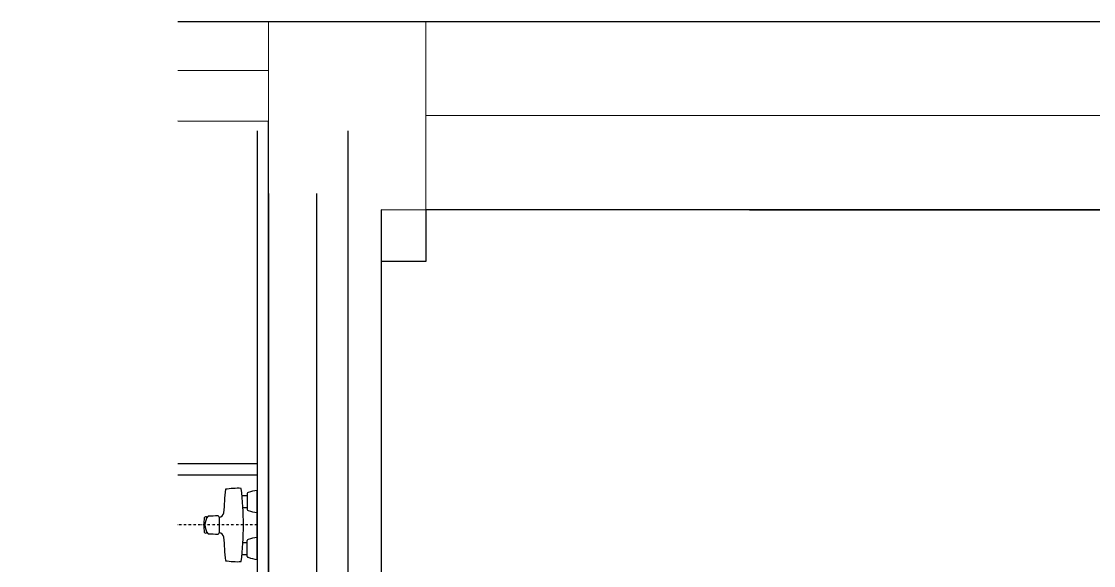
# Model space of a CAD drawing. Header units: millimetres. Extents: x 1227527 to 1253152, y -267428 to -255409.
# Drawn here: x 1236710 to 1239607, y -256879 to -255409 of the extents above; entities that cross this region are included whole.
import ezdxf

# ---------------------------------------------------------------- set-up
doc = ezdxf.new("R2010")
doc.units = ezdxf.units.MM
doc.linetypes.add('DASHDOT2', pattern=[12.7, 6.35, -3.175, 0, -3.175])
for name, color, linetype in [('Divar-komek', 7, 'Continuous'), ('Kafel', 7, 'Continuous'), ('OFFICE_BOUNDARY', 3, 'Continuous'), ('Santexnika', 7, 'Continuous'), ('Tavan', 7, 'Continuous')]:
    doc.layers.add(name, color=color, linetype=linetype)

msp = doc.modelspace()

# ---------------------------------------------------------------- linework, layer by layer
for p, q in [((1237132.4, -255409.2), (1249902.4, -255409.2)), ((1237377.4, -255679.1), (1237132.4, -255678.7)), ((1237377.4, -262209.3), (1237377.4, -255679.1))]:
    msp.add_line(p, q)
at = {"color": 5, "lineweight": 5}
msp.add_line((1237132.4, -255541.8), (1237377.4, -255541.8), dxfattribs=at)
at = {"color": 1, "lineweight": 30}
for p, q in [((1237682.4, -255917.8), (1237682.4, -260217.8)), ((1249502.4, -255927.8), (1237682.4, -255917.8))]:
    msp.add_line(p, q, dxfattribs=at)
at = {"lineweight": 5}
for points in [[(1237377.4, -255679.1), (1237377.4, -255409.2)], [(1237802.4, -255917.8), (1237802.4, -255409.2)]]:
    msp.add_lwpolyline(points, dxfattribs=at)
at = {"color": 5, "lineweight": 5}
msp.add_lwpolyline([(1237802.4, -255663.5), (1241002.4, -255663.5)], dxfattribs=at)
msp.add_lwpolyline([(1241002.4, -259077.8), (1241002.4, -257907.8), (1241512.4, -257907.8), (1241512.4, -256067.8), (1241002.4, -256067.8), (1241002.4, -255917.8), (1237802.4, -255917.8), (1237802.4, -256057.8), (1237682.4, -256057.8), (1237682.4, -260217.8), (1241002.4, -260217.8), (1241002.4, -260007.8)])
at = {"layer": 'Divar-komek'}
for p, q in [((1237377.4, -255874.3), (1237377.4, -262209.3)), ((1237507.4, -255874.3), (1237507.4, -262339.3))]:
    msp.add_line(p, q, dxfattribs=at)
at = {"layer": 'Kafel'}
for p, q in [((1237347.4, -255704.3), (1237347.4, -262184.3)), ((1237377.4, -255874.3), (1237377.4, -262184.3))]:
    msp.add_line(p, q, dxfattribs=at)
at = {"layer": 'OFFICE_BOUNDARY'}
msp.add_lwpolyline([(1237682.4, -255917.8), (1237682.4, -260217.8), (1237602.4, -260337.8), (1237602.4, -262597.8), (1233812.4, -262597.8), (1233812.4, -266627.6), (1236452.4, -266627.6), (1236452.4, -266877.8), (1240872.4, -266877.8), (1240872.4, -266469.3), (1248972.4, -266469.3), (1248972.4, -265919.3), (1252602.4, -265919.3), (1252602.4, -262457.8), (1252722.4, -262457.8), (1252722.4, -257427.8), (1249502.4, -257427.8), (1249502.4, -255927.8), (1237682.4, -255917.8)], close=True, dxfattribs=at)
at = {"layer": 'Santexnika'}
for p, q in [((1237347.4, -256604.3), (1237132.4, -256604.3)), ((1237347.4, -256604.3), (1237132.4, -256604.3)), ((1237347.4, -256604.3), (1237132.4, -256604.3)), ((1237347.4, -256604.3), (1237132.4, -256604.3)), ((1237347.4, -256604.3), (1237132.4, -256604.3)), ((1237347.4, -256604.3), (1237132.4, -256604.3)), ((1237347.4, -256604.3), (1237132.4, -256604.3)), ((1237347.4, -256604.3), (1237132.4, -256604.3)), ((1237347.4, -256634.3), (1237132.4, -256634.3)), ((1237347.4, -256634.3), (1237132.4, -256634.3)), ((1237347.4, -256634.3), (1237132.4, -256634.3)), ((1237347.4, -256634.3), (1237132.4, -256634.3)), ((1237347.4, -256634.3), (1237132.4, -256634.3)), ((1237347.4, -256634.3), (1237132.4, -256634.3)), ((1237347.4, -256634.3), (1237132.4, -256634.3)), ((1237347.4, -256634.3), (1237132.4, -256634.3)), ((1237306.2, -256689.4), (1237319.6, -256689.4)), ((1237306.2, -256689.4), (1237319.6, -256689.4)), ((1237306.2, -256689.4), (1237319.6, -256689.4)), ((1237306.2, -256689.4), (1237319.6, -256689.4)), ((1237306.2, -256689.4), (1237319.6, -256689.4)), ((1237306.2, -256689.4), (1237319.6, -256689.4)), ((1237306.2, -256689.4), (1237319.6, -256689.4)), ((1237306.2, -256689.4), (1237319.6, -256689.4)), ((1237319.6, -256684), (1237319.6, -256727.7)), ((1237319.6, -256684), (1237319.6, -256727.7)), ((1237319.6, -256684), (1237319.6, -256727.7)), ((1237319.6, -256684), (1237319.6, -256727.7)), ((1237319.6, -256684), (1237319.6, -256727.7)), ((1237319.6, -256684), (1237319.6, -256727.7)), ((1237319.6, -256684), (1237319.6, -256727.7)), ((1237319.6, -256684), (1237319.6, -256727.7)), ((1237347.4, -256862.2), (1237347.4, -256676.4)), ((1237347.4, -256862.2), (1237347.4, -256676.4)), ((1237347.4, -256862.2), (1237347.4, -256676.4)), ((1237347.4, -256862.2), (1237347.4, -256676.4)), ((1237347.4, -256862.2), (1237347.4, -256676.4)), ((1237347.4, -256862.2), (1237347.4, -256676.4)), ((1237347.4, -256862.2), (1237347.4, -256676.4)), ((1237347.4, -256862.2), (1237347.4, -256676.4)), ((1237308.6, -256722.2), (1237319.6, -256722.2)), ((1237308.6, -256722.2), (1237319.6, -256722.2)), ((1237308.6, -256722.2), (1237319.6, -256722.2)), ((1237308.6, -256722.2), (1237319.6, -256722.2)), ((1237308.6, -256722.2), (1237319.6, -256722.2)), ((1237308.6, -256722.2), (1237319.6, -256722.2)), ((1237308.6, -256722.2), (1237319.6, -256722.2)), ((1237308.6, -256722.2), (1237319.6, -256722.2)), ((1237243.9, -256748.1), (1237243.9, -256790.5)), ((1237243.9, -256748.1), (1237243.9, -256790.5)), ((1237243.9, -256748.1), (1237243.9, -256790.5)), ((1237243.9, -256748.1), (1237243.9, -256790.5)), ((1237243.9, -256748.1), (1237243.9, -256790.5)), ((1237243.9, -256748.1), (1237243.9, -256790.5)), ((1237243.9, -256748.1), (1237243.9, -256790.5)), ((1237243.9, -256748.1), (1237243.9, -256790.5)), ((1237308.6, -256816.3), (1237319.6, -256816.3)), ((1237308.6, -256816.3), (1237319.6, -256816.3)), ((1237308.6, -256816.3), (1237319.6, -256816.3)), ((1237308.6, -256816.3), (1237319.6, -256816.3)), ((1237308.6, -256816.3), (1237319.6, -256816.3)), ((1237308.6, -256816.3), (1237319.6, -256816.3)), ((1237308.6, -256816.3), (1237319.6, -256816.3)), ((1237308.6, -256816.3), (1237319.6, -256816.3)), ((1237319.6, -256854.6), (1237319.6, -256810.9)), ((1237319.6, -256854.6), (1237319.6, -256810.9)), ((1237319.6, -256854.6), (1237319.6, -256810.9)), ((1237319.6, -256854.6), (1237319.6, -256810.9)), ((1237319.6, -256854.6), (1237319.6, -256810.9)), ((1237319.6, -256854.6), (1237319.6, -256810.9)), ((1237319.6, -256854.6), (1237319.6, -256810.9)), ((1237319.6, -256854.6), (1237319.6, -256810.9)), ((1237306.2, -256849.2), (1237319.6, -256849.2)), ((1237306.2, -256849.2), (1237319.6, -256849.2)), ((1237306.2, -256849.2), (1237319.6, -256849.2)), ((1237306.2, -256849.2), (1237319.6, -256849.2)), ((1237306.2, -256849.2), (1237319.6, -256849.2)), ((1237306.2, -256849.2), (1237319.6, -256849.2)), ((1237306.2, -256849.2), (1237319.6, -256849.2)), ((1237306.2, -256849.2), (1237319.6, -256849.2))]:
    msp.add_line(p, q, dxfattribs=at)
at = {"layer": 'Santexnika', "color": 26, "linetype": 'DASHDOT2', "true_color": 0x791e15}
msp.add_line((1237347.4, -256769.3), (1237132.4, -256769.3), dxfattribs=at)
msp.add_line((1237347.4, -256769.3), (1237132.4, -256769.3), dxfattribs=at)
msp.add_line((1237347.4, -256769.3), (1237132.4, -256769.3), dxfattribs=at)
msp.add_line((1237347.4, -256769.3), (1237132.4, -256769.3), dxfattribs=at)
msp.add_line((1237347.4, -256769.3), (1237132.4, -256769.3), dxfattribs=at)
msp.add_line((1237347.4, -256769.3), (1237132.4, -256769.3), dxfattribs=at)
msp.add_line((1237347.4, -256769.3), (1237132.4, -256769.3), dxfattribs=at)
msp.add_line((1237347.4, -256769.3), (1237132.4, -256769.3), dxfattribs=at)
at = {"layer": 'Santexnika'}
for centre, radius, start, end in [((1240667.2, -256947.7), 3417.3, 175.3885, 176.452), ((1240667.2, -256947.7), 3417.3, 175.3885, 176.452), ((1240667.2, -256947.7), 3417.3, 175.3885, 176.452), ((1240667.2, -256947.7), 3417.3, 175.3885, 176.452), ((1240667.2, -256947.7), 3417.3, 175.3885, 176.452), ((1240667.2, -256947.7), 3417.3, 175.3885, 176.452), ((1240667.2, -256947.7), 3417.3, 175.3885, 176.452), ((1240667.2, -256947.7), 3417.3, 175.3885, 176.452), ((1237294.2, -256872.9), 202.7, 87.1749, 99.4367), ((1237294.2, -256872.9), 202.7, 87.1749, 99.4367), ((1237294.2, -256872.9), 202.7, 87.1749, 99.4367), ((1237294.2, -256872.9), 202.7, 87.1749, 99.4367), ((1237294.2, -256872.9), 202.7, 87.1749, 99.4367), ((1237294.2, -256872.9), 202.7, 87.1749, 99.4367), ((1237294.2, -256872.9), 202.7, 87.1749, 99.4367), ((1237294.2, -256872.9), 202.7, 87.1749, 99.4367), ((1236436.7, -256769.3), 873.1, -6.4995, 6.4995), ((1236436.7, -256769.3), 873.1, -6.4995, 6.4995), ((1236436.7, -256769.3), 873.1, -6.4995, 6.4995), ((1236436.7, -256769.3), 873.1, -6.4995, 6.4995), ((1236436.7, -256769.3), 873.1, -6.4995, 6.4995), ((1236436.7, -256769.3), 873.1, -6.4995, 6.4995), ((1236436.7, -256769.3), 873.1, -6.4995, 6.4995), ((1236436.7, -256769.3), 873.1, -6.4995, 6.4995), ((1237325.7, -256689.3), 8.09, 112.9919, 138.4956), ((1237325.7, -256689.3), 8.09, 112.9919, 138.4956), ((1237325.7, -256689.3), 8.09, 112.9919, 138.4956), ((1237325.7, -256689.3), 8.09, 112.9919, 138.4956), ((1237325.7, -256689.3), 8.09, 112.9919, 138.4956), ((1237325.7, -256689.3), 8.09, 112.9919, 138.4956), ((1237325.7, -256689.3), 8.09, 112.9919, 138.4956), ((1237325.7, -256689.3), 8.09, 112.9919, 138.4956), ((1237355.5, -256771.7), 95.7, 94.816, 110.1457), ((1237355.5, -256771.7), 95.7, 94.816, 110.1457), ((1237355.5, -256771.7), 95.7, 94.816, 110.1457), ((1237355.5, -256771.7), 95.7, 94.816, 110.1457), ((1237355.5, -256771.7), 95.7, 94.816, 110.1457), ((1237355.5, -256771.7), 95.7, 94.816, 110.1457), ((1237355.5, -256771.7), 95.7, 94.816, 110.1457), ((1237355.5, -256771.7), 95.7, 94.816, 110.1457), ((1237207.8, -256750.7), 3.74, 16.9044, 166.3079), ((1237207.8, -256750.7), 3.74, 16.9044, 166.3079), ((1237207.8, -256750.7), 3.74, 16.9044, 166.3079), ((1237207.8, -256750.7), 3.74, 16.9044, 166.3079), ((1237207.8, -256750.7), 3.74, 16.9044, 166.3079), ((1237207.8, -256750.7), 3.74, 16.9044, 166.3079), ((1237207.8, -256750.7), 3.74, 16.9044, 166.3079), ((1237207.8, -256750.7), 3.74, 16.9044, 166.3079), ((1237243.4, -256769.3), 37.6, 141.0864, -141.0864), ((1237243.4, -256769.3), 37.6, 141.0864, -141.0864), ((1237243.4, -256769.3), 37.6, 141.0864, -141.0864), ((1237243.4, -256769.3), 37.6, 141.0864, -141.0864), ((1237243.4, -256769.3), 37.6, 141.0864, -141.0864), ((1237243.4, -256769.3), 37.6, 141.0864, -141.0864), ((1237243.4, -256769.3), 37.6, 141.0864, -141.0864), ((1237243.4, -256769.3), 37.6, 141.0864, -141.0864), ((1237240.8, -257115.6), 370.8, 89.9348, 94.1243), ((1237240.8, -257115.6), 370.8, 89.9348, 94.1243), ((1237240.8, -257115.6), 370.8, 89.9348, 94.1243), ((1237240.8, -257115.6), 370.8, 89.9348, 94.1243), ((1237240.8, -257115.6), 370.8, 89.9348, 94.1243), ((1237240.8, -257115.6), 370.8, 89.9348, 94.1243), ((1237240.8, -257115.6), 370.8, 89.9348, 94.1243), ((1237240.8, -257115.6), 370.8, 89.9348, 94.1243), ((1237240.2, -256748.3), 3.69, 2.5378, 73.278), ((1237240.2, -256748.3), 3.69, 2.5378, 73.278), ((1237240.2, -256748.3), 3.69, 2.5378, 73.278), ((1237240.2, -256748.3), 3.69, 2.5378, 73.278), ((1237240.2, -256748.3), 3.69, 2.5378, 73.278), ((1237240.2, -256748.3), 3.69, 2.5378, 73.278), ((1237240.2, -256748.3), 3.69, 2.5378, 73.278), ((1237240.2, -256748.3), 3.69, 2.5378, 73.278), ((1237243.9, -256735.4), 12.7, -90.1961, -3.548), ((1237243.9, -256735.4), 12.7, -90.1961, -3.548), ((1237243.9, -256735.4), 12.7, -90.1961, -3.548), ((1237243.9, -256735.4), 12.7, -90.1961, -3.548), ((1237243.9, -256735.4), 12.7, -90.1961, -3.548), ((1237243.9, -256735.4), 12.7, -90.1961, -3.548), ((1237243.9, -256735.4), 12.7, -90.1961, -3.548), ((1237243.9, -256735.4), 12.7, -90.1961, -3.548), ((1237325.7, -256722.3), 8.09, -138.4956, -112.9919), ((1237325.7, -256722.3), 8.09, -138.4956, -112.9919), ((1237325.7, -256722.3), 8.09, -138.4956, -112.9919), ((1237325.7, -256722.3), 8.09, -138.4956, -112.9919), ((1237325.7, -256722.3), 8.09, -138.4956, -112.9919), ((1237325.7, -256722.3), 8.09, -138.4956, -112.9919), ((1237325.7, -256722.3), 8.09, -138.4956, -112.9919), ((1237325.7, -256722.3), 8.09, -138.4956, -112.9919), ((1237355.5, -256639.9), 95.7, -110.1457, -94.816), ((1237355.5, -256639.9), 95.7, -110.1457, -94.816), ((1237355.5, -256639.9), 95.7, -110.1457, -94.816), ((1237355.5, -256639.9), 95.7, -110.1457, -94.816), ((1237355.5, -256639.9), 95.7, -110.1457, -94.816), ((1237355.5, -256639.9), 95.7, -110.1457, -94.816), ((1237355.5, -256639.9), 95.7, -110.1457, -94.816), ((1237355.5, -256639.9), 95.7, -110.1457, -94.816), ((1237340.2, -256769.3), 137.4, 171.8724, -171.8724), ((1237340.2, -256769.3), 137.4, 171.8724, -171.8724), ((1237340.2, -256769.3), 137.4, 171.8724, -171.8724), ((1237340.2, -256769.3), 137.4, 171.8724, -171.8724), ((1237340.2, -256769.3), 137.4, 171.8724, -171.8724), ((1237340.2, -256769.3), 137.4, 171.8724, -171.8724), ((1237340.2, -256769.3), 137.4, 171.8724, -171.8724), ((1237340.2, -256769.3), 137.4, 171.8724, -171.8724), ((1237207.8, -256787.8), 3.74, -166.3079, -16.9044), ((1237207.8, -256787.8), 3.74, -166.3079, -16.9044), ((1237207.8, -256787.8), 3.74, -166.3079, -16.9044), ((1237207.8, -256787.8), 3.74, -166.3079, -16.9044), ((1237207.8, -256787.8), 3.74, -166.3079, -16.9044), ((1237207.8, -256787.8), 3.74, -166.3079, -16.9044), ((1237207.8, -256787.8), 3.74, -166.3079, -16.9044), ((1237207.8, -256787.8), 3.74, -166.3079, -16.9044), ((1237240.8, -256423), 370.8, -94.1243, -89.9348), ((1237240.8, -256423), 370.8, -94.1243, -89.9348), ((1237240.8, -256423), 370.8, -94.1243, -89.9348), ((1237240.8, -256423), 370.8, -94.1243, -89.9348), ((1237240.8, -256423), 370.8, -94.1243, -89.9348), ((1237240.8, -256423), 370.8, -94.1243, -89.9348), ((1237240.8, -256423), 370.8, -94.1243, -89.9348), ((1237240.8, -256423), 370.8, -94.1243, -89.9348), ((1237240.2, -256790.3), 3.69, -73.278, -2.5378), ((1237240.2, -256790.3), 3.69, -73.278, -2.5378), ((1237240.2, -256790.3), 3.69, -73.278, -2.5378), ((1237240.2, -256790.3), 3.69, -73.278, -2.5378), ((1237240.2, -256790.3), 3.69, -73.278, -2.5378), ((1237240.2, -256790.3), 3.69, -73.278, -2.5378), ((1237240.2, -256790.3), 3.69, -73.278, -2.5378), ((1237240.2, -256790.3), 3.69, -73.278, -2.5378), ((1237243.9, -256803.1), 12.7, 3.548, 90.1961), ((1237243.9, -256803.1), 12.7, 3.548, 90.1961), ((1237243.9, -256803.1), 12.7, 3.548, 90.1961), ((1237243.9, -256803.1), 12.7, 3.548, 90.1961), ((1237243.9, -256803.1), 12.7, 3.548, 90.1961), ((1237243.9, -256803.1), 12.7, 3.548, 90.1961), ((1237243.9, -256803.1), 12.7, 3.548, 90.1961), ((1237243.9, -256803.1), 12.7, 3.548, 90.1961), ((1240667.2, -256590.9), 3417.3, -176.452, -175.3885), ((1240667.2, -256590.9), 3417.3, -176.452, -175.3885), ((1240667.2, -256590.9), 3417.3, -176.452, -175.3885), ((1240667.2, -256590.9), 3417.3, -176.452, -175.3885), ((1240667.2, -256590.9), 3417.3, -176.452, -175.3885), ((1240667.2, -256590.9), 3417.3, -176.452, -175.3885), ((1240667.2, -256590.9), 3417.3, -176.452, -175.3885), ((1240667.2, -256590.9), 3417.3, -176.452, -175.3885), ((1237355.5, -256898.7), 95.7, 94.816, 110.1457), ((1237355.5, -256898.7), 95.7, 94.816, 110.1457), ((1237355.5, -256898.7), 95.7, 94.816, 110.1457), ((1237355.5, -256898.7), 95.7, 94.816, 110.1457), ((1237355.5, -256898.7), 95.7, 94.816, 110.1457), ((1237355.5, -256898.7), 95.7, 94.816, 110.1457), ((1237355.5, -256898.7), 95.7, 94.816, 110.1457), ((1237355.5, -256898.7), 95.7, 94.816, 110.1457), ((1237325.7, -256816.3), 8.09, 112.9919, 138.4956), ((1237325.7, -256816.3), 8.09, 112.9919, 138.4956), ((1237325.7, -256816.3), 8.09, 112.9919, 138.4956), ((1237325.7, -256816.3), 8.09, 112.9919, 138.4956), ((1237325.7, -256816.3), 8.09, 112.9919, 138.4956), ((1237325.7, -256816.3), 8.09, 112.9919, 138.4956), ((1237325.7, -256816.3), 8.09, 112.9919, 138.4956), ((1237325.7, -256816.3), 8.09, 112.9919, 138.4956), ((1237325.7, -256849.2), 8.09, -138.4956, -112.9919), ((1237325.7, -256849.2), 8.09, -138.4956, -112.9919), ((1237325.7, -256849.2), 8.09, -138.4956, -112.9919), ((1237325.7, -256849.2), 8.09, -138.4956, -112.9919), ((1237325.7, -256849.2), 8.09, -138.4956, -112.9919), ((1237325.7, -256849.2), 8.09, -138.4956, -112.9919), ((1237325.7, -256849.2), 8.09, -138.4956, -112.9919), ((1237325.7, -256849.2), 8.09, -138.4956, -112.9919), ((1237355.5, -256766.8), 95.7, -110.1457, -94.816), ((1237355.5, -256766.8), 95.7, -110.1457, -94.816), ((1237355.5, -256766.8), 95.7, -110.1457, -94.816), ((1237355.5, -256766.8), 95.7, -110.1457, -94.816), ((1237355.5, -256766.8), 95.7, -110.1457, -94.816), ((1237355.5, -256766.8), 95.7, -110.1457, -94.816), ((1237355.5, -256766.8), 95.7, -110.1457, -94.816), ((1237355.5, -256766.8), 95.7, -110.1457, -94.816), ((1237294.2, -256665.7), 202.7, -99.4367, -87.1749), ((1237294.2, -256665.7), 202.7, -99.4367, -87.1749), ((1237294.2, -256665.7), 202.7, -99.4367, -87.1749), ((1237294.2, -256665.7), 202.7, -99.4367, -87.1749), ((1237294.2, -256665.7), 202.7, -99.4367, -87.1749), ((1237294.2, -256665.7), 202.7, -99.4367, -87.1749), ((1237294.2, -256665.7), 202.7, -99.4367, -87.1749), ((1237294.2, -256665.7), 202.7, -99.4367, -87.1749)]:
    msp.add_arc(centre, radius, start, end, dxfattribs=at)
at = {"layer": 'Tavan'}
msp.add_line((1237592.4, -255704.3), (1237592.4, -262399.3), dxfattribs=at)

doc.saveas('drawing.dxf')
